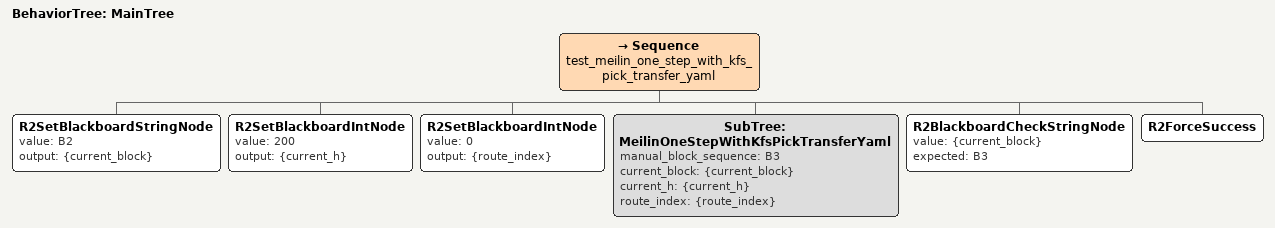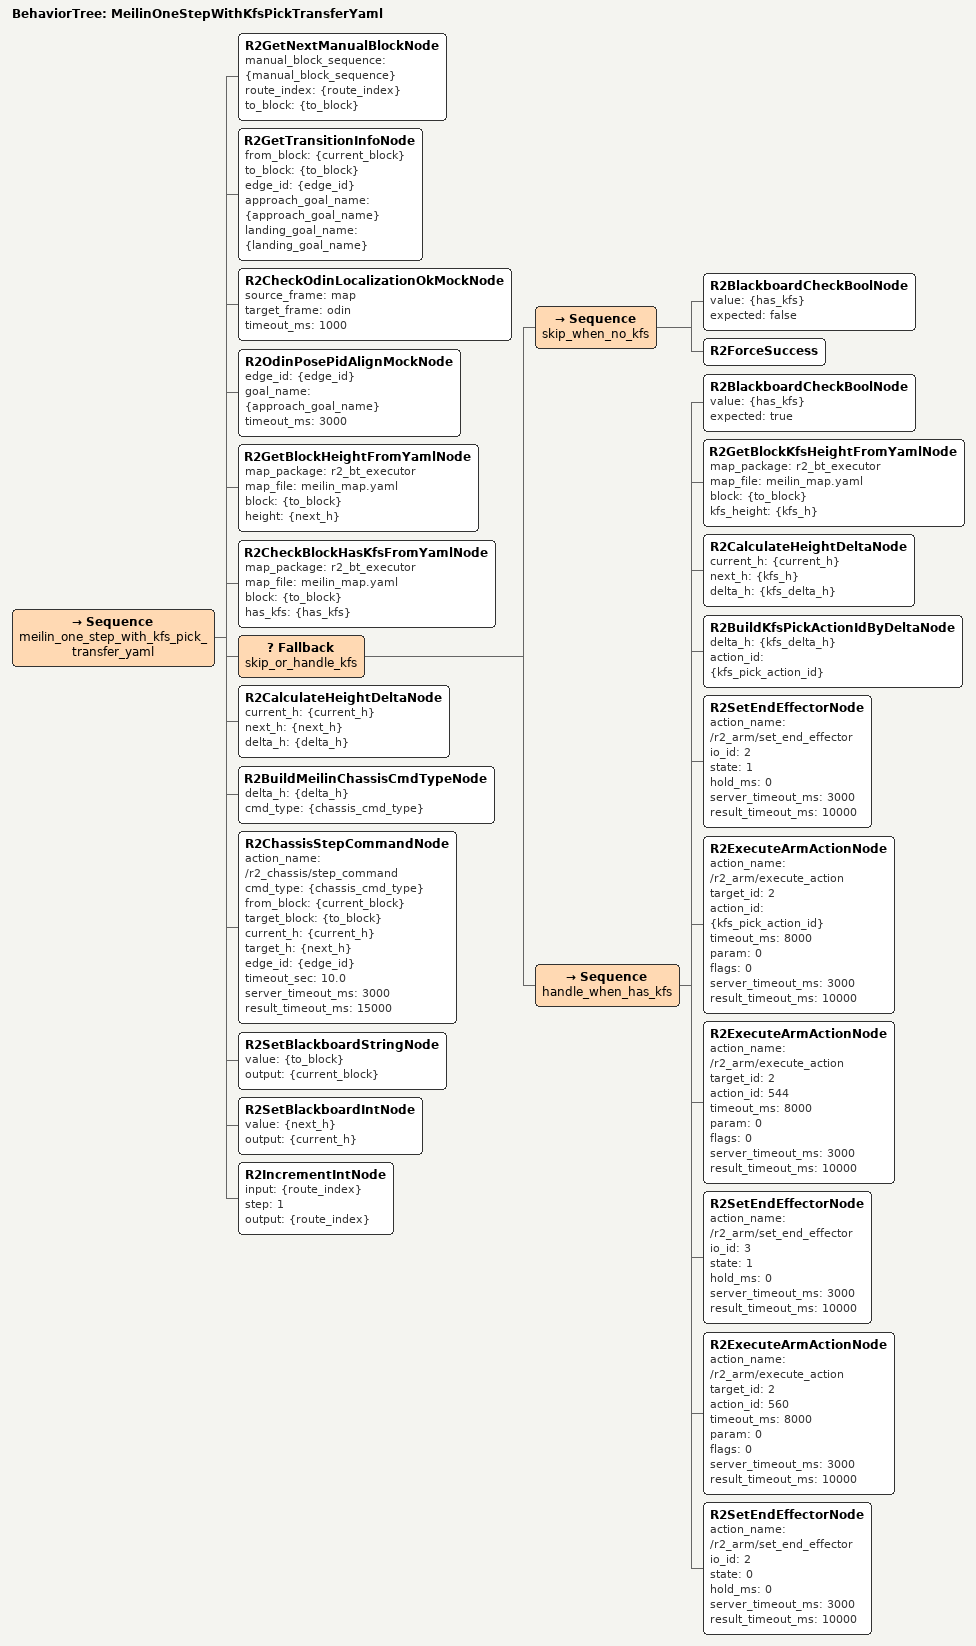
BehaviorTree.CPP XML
<root BTCPP_format="4" main_tree_to_execute="MainTree">

  <BehaviorTree ID="MainTree">
    <Sequence name="test_meilin_one_step_with_kfs_pick_transfer_yaml">

      <R2SetBlackboardStringNode value="B2" output="{current_block}" />
      <R2SetBlackboardIntNode value="200" output="{current_h}" />
      <R2SetBlackboardIntNode value="0" output="{route_index}" />

      <SubTree
        ID="MeilinOneStepWithKfsPickTransferYaml"
        manual_block_sequence="B3"
        current_block="{current_block}"
        current_h="{current_h}"
        route_index="{route_index}" />

      <R2BlackboardCheckStringNode
        value="{current_block}"
        expected="B3" />

      <R2ForceSuccess />

    </Sequence>
  </BehaviorTree>

  <BehaviorTree ID="MeilinOneStepWithKfsPickTransferYaml">
    <Sequence name="meilin_one_step_with_kfs_pick_transfer_yaml">

      <R2GetNextManualBlockNode
        manual_block_sequence="{manual_block_sequence}"
        route_index="{route_index}"
        to_block="{to_block}" />

      <R2GetTransitionInfoNode
        from_block="{current_block}"
        to_block="{to_block}"
        edge_id="{edge_id}"
        approach_goal_name="{approach_goal_name}"
        landing_goal_name="{landing_goal_name}" />

      <R2CheckOdinLocalizationOkMockNode
        source_frame="map"
        target_frame="odin"
        timeout_ms="1000" />

      <R2OdinPosePidAlignMockNode
        edge_id="{edge_id}"
        goal_name="{approach_goal_name}"
        timeout_ms="3000" />

      <R2GetBlockHeightFromYamlNode
        map_package="r2_bt_executor"
        map_file="meilin_map.yaml"
        block="{to_block}"
        height="{next_h}" />

      <R2CheckBlockHasKfsFromYamlNode
        map_package="r2_bt_executor"
        map_file="meilin_map.yaml"
        block="{to_block}"
        has_kfs="{has_kfs}" />

      <Fallback name="skip_or_handle_kfs">

        <Sequence name="skip_when_no_kfs">
          <R2BlackboardCheckBoolNode
            value="{has_kfs}"
            expected="false" />
          <R2ForceSuccess />
        </Sequence>

        <Sequence name="handle_when_has_kfs">

          <R2BlackboardCheckBoolNode
            value="{has_kfs}"
            expected="true" />

          <R2GetBlockKfsHeightFromYamlNode
            map_package="r2_bt_executor"
            map_file="meilin_map.yaml"
            block="{to_block}"
            kfs_height="{kfs_h}" />

          <R2CalculateHeightDeltaNode
            current_h="{current_h}"
            next_h="{kfs_h}"
            delta_h="{kfs_delta_h}" />

          <R2BuildKfsPickActionIdByDeltaNode
            delta_h="{kfs_delta_h}"
            action_id="{kfs_pick_action_id}" />

          <R2SetEndEffectorNode
            action_name="/r2_arm/set_end_effector"
            io_id="2"
            state="1"
            hold_ms="0"
            server_timeout_ms="3000"
            result_timeout_ms="10000" />

          <R2ExecuteArmActionNode
            action_name="/r2_arm/execute_action"
            target_id="2"
            action_id="{kfs_pick_action_id}"
            timeout_ms="8000"
            param="0"
            flags="0"
            server_timeout_ms="3000"
            result_timeout_ms="10000" />

          <R2ExecuteArmActionNode
            action_name="/r2_arm/execute_action"
            target_id="2"
            action_id="544"
            timeout_ms="8000"
            param="0"
            flags="0"
            server_timeout_ms="3000"
            result_timeout_ms="10000" />

          <R2SetEndEffectorNode
            action_name="/r2_arm/set_end_effector"
            io_id="3"
            state="1"
            hold_ms="0"
            server_timeout_ms="3000"
            result_timeout_ms="10000" />

          <R2ExecuteArmActionNode
            action_name="/r2_arm/execute_action"
            target_id="2"
            action_id="560"
            timeout_ms="8000"
            param="0"
            flags="0"
            server_timeout_ms="3000"
            result_timeout_ms="10000" />

          <R2SetEndEffectorNode
            action_name="/r2_arm/set_end_effector"
            io_id="2"
            state="0"
            hold_ms="0"
            server_timeout_ms="3000"
            result_timeout_ms="10000" />

        </Sequence>

      </Fallback>

      <R2CalculateHeightDeltaNode
        current_h="{current_h}"
        next_h="{next_h}"
        delta_h="{delta_h}" />

      <R2BuildMeilinChassisCmdTypeNode
        delta_h="{delta_h}"
        cmd_type="{chassis_cmd_type}" />

      <R2ChassisStepCommandNode
        action_name="/r2_chassis/step_command"
        cmd_type="{chassis_cmd_type}"
        from_block="{current_block}"
        target_block="{to_block}"
        current_h="{current_h}"
        target_h="{next_h}"
        edge_id="{edge_id}"
        timeout_sec="10.0"
        server_timeout_ms="3000"
        result_timeout_ms="15000" />

      <R2SetBlackboardStringNode
        value="{to_block}"
        output="{current_block}" />

      <R2SetBlackboardIntNode
        value="{next_h}"
        output="{current_h}" />

      <R2IncrementIntNode
        input="{route_index}"
        step="1"
        output="{route_index}" />

    </Sequence>
  </BehaviorTree>

</root>
